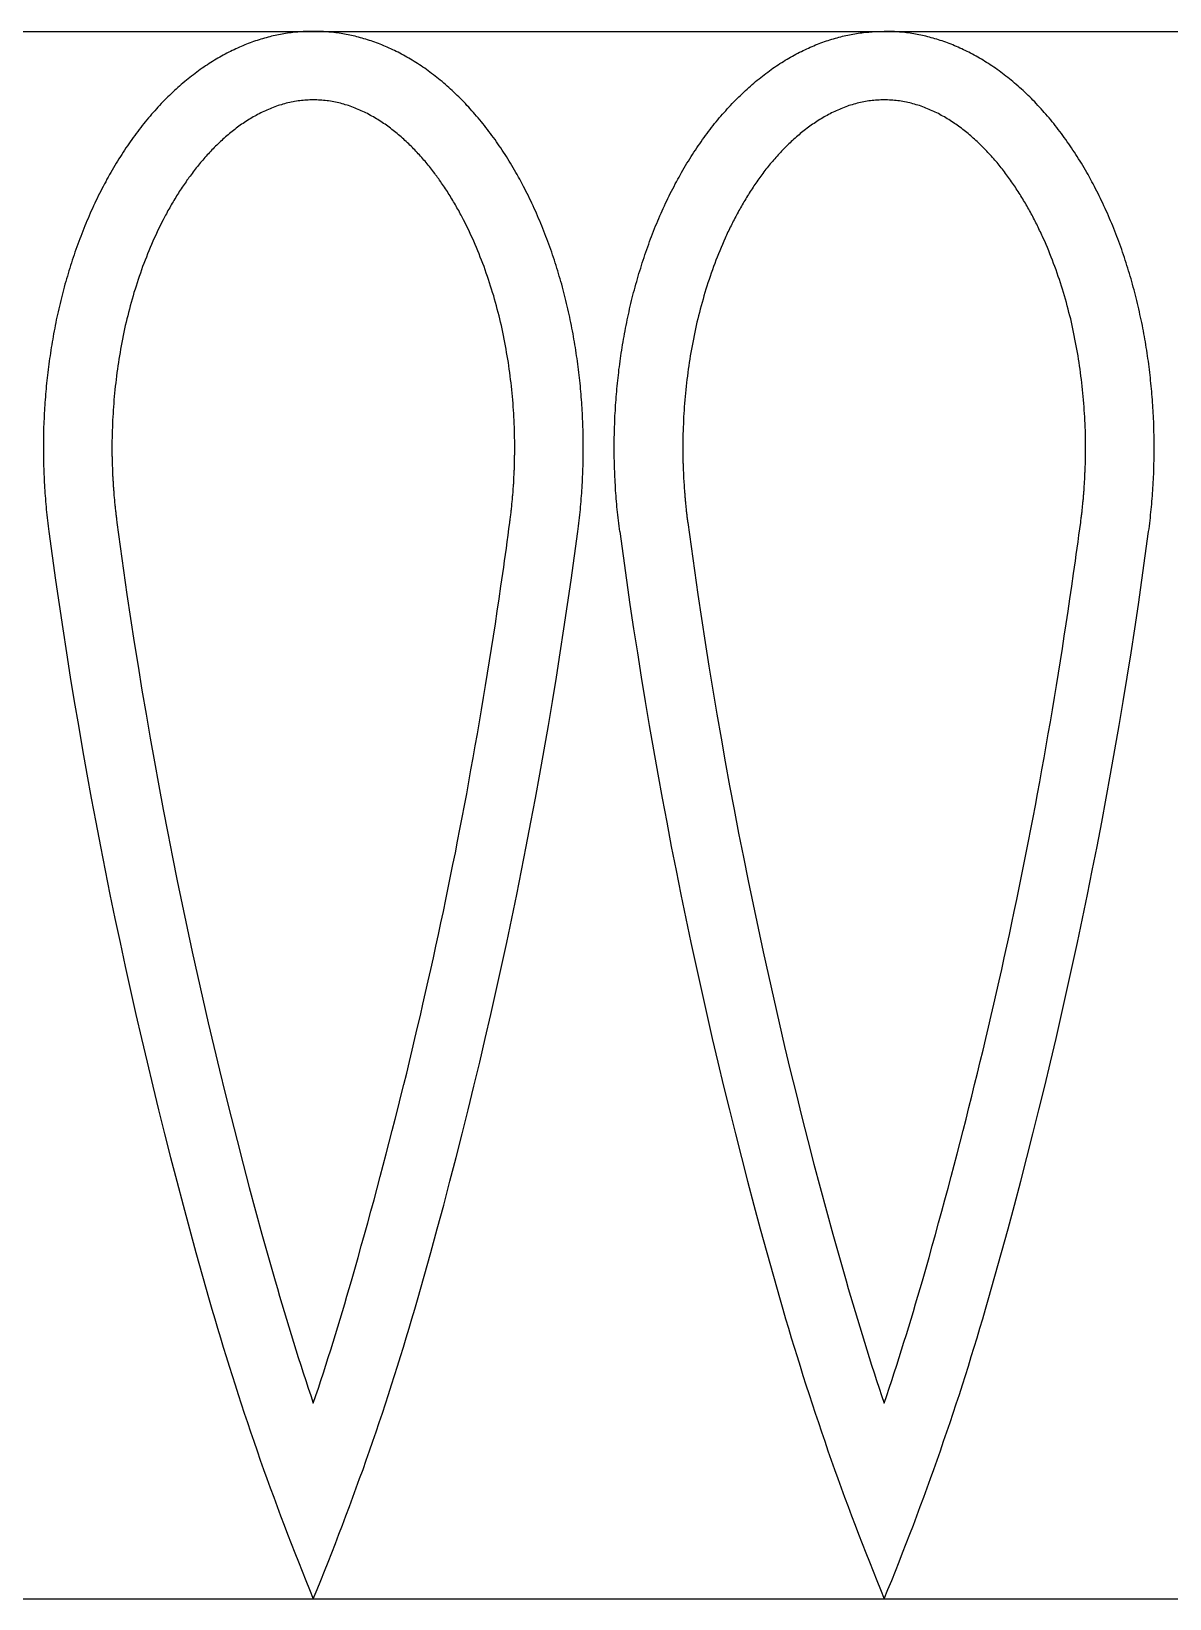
# Model space of a CAD drawing. Extents: x -111 to 2985, y -118 to 122.
# Drawn here: x 54.49 to 63.02, y 17.33 to 29.08 of the extents above; entities that cross this region are included whole.
import ezdxf

# ---------------------------------------------------------------- set-up
doc = ezdxf.new("R2010")
doc.units = 0
doc.layers.add('LAYER_03', color=5, linetype='CONTINUOUS')

msp = doc.modelspace()

# ---------------------------------------------------------------- linework, layer by layer
at = {"layer": 'LAYER_03'}
for points in [[(35.21, 29.081), (86.554, 29.081)], [(58.9, 25.331), (58.897, 25.352), (58.895, 25.372), (58.892, 25.393), (58.89, 25.414), (58.887, 25.434), (58.885, 25.455), (58.883, 25.475), (58.881, 25.496), (58.879, 25.516), (58.877, 25.537), (58.875, 25.557), (58.874, 25.578), (58.872, 25.598), (58.871, 25.618), (58.869, 25.639), (58.868, 25.659), (58.867, 25.679), (58.866, 25.7), (58.865, 25.72), (58.864, 25.74), (58.863, 25.76), (58.862, 25.78), (58.861, 25.8), (58.861, 25.82), (58.86, 25.84), (58.86, 25.86), (58.859, 25.88), (58.859, 25.9), (58.859, 25.919), (58.859, 25.939), (58.859, 25.959), (58.859, 25.978), (58.859, 25.998), (58.859, 26.018), (58.859, 26.038), (58.86, 26.057), (58.86, 26.077), (58.861, 26.097), (58.861, 26.117), (58.862, 26.137), (58.863, 26.157), (58.864, 26.177), (58.864, 26.198), (58.865, 26.218), (58.867, 26.238), (58.868, 26.258), (58.869, 26.278), (58.871, 26.299), (58.872, 26.319), (58.874, 26.34), (58.875, 26.36), (58.877, 26.38), (58.879, 26.401), (58.881, 26.421), (58.883, 26.442), (58.885, 26.462), (58.887, 26.483), (58.89, 26.504), (58.892, 26.524), (58.894, 26.545), (58.897, 26.565), (58.9, 26.586), (58.903, 26.607), (58.905, 26.627), (58.908, 26.648), (58.911, 26.669), (58.915, 26.69), (58.918, 26.71), (58.921, 26.731), (58.925, 26.752), (58.928, 26.772), (58.932, 26.793), (58.936, 26.814), (58.94, 26.835), (58.944, 26.855), (58.948, 26.876), (58.952, 26.897), (58.956, 26.917), (58.961, 26.938), (58.965, 26.959), (58.97, 26.979), (58.974, 27), (58.979, 27.021), (58.984, 27.041), (58.989, 27.062), (58.994, 27.082), (58.999, 27.103), (59.004, 27.123), (59.01, 27.144), (59.015, 27.164), (59.021, 27.185), (59.027, 27.205), (59.032, 27.225), (59.038, 27.246), (59.044, 27.266), (59.05, 27.286), (59.057, 27.306), (59.063, 27.326), (59.069, 27.346), (59.076, 27.366), (59.082, 27.386), (59.089, 27.406), (59.096, 27.426), (59.103, 27.446), (59.11, 27.466), (59.117, 27.486), (59.124, 27.505), (59.131, 27.525), (59.139, 27.544), (59.146, 27.564), (59.154, 27.583), (59.161, 27.602), (59.169, 27.622), (59.177, 27.641), (59.185, 27.66), (59.193, 27.679), (59.201, 27.698), (59.21, 27.717), (59.218, 27.736), (59.226, 27.754), (59.235, 27.773), (59.244, 27.792), (59.252, 27.81), (59.261, 27.828), (59.27, 27.847), (59.279, 27.865), (59.288, 27.883), (59.298, 27.901), (59.307, 27.919), (59.316, 27.937), (59.326, 27.954), (59.335, 27.972), (59.345, 27.989), (59.355, 28.007), (59.364, 28.024), (59.374, 28.041), (59.384, 28.058), (59.394, 28.075), (59.404, 28.092), (59.415, 28.109), (59.425, 28.125), (59.435, 28.142), (59.446, 28.158), (59.456, 28.175), (59.467, 28.191), (59.478, 28.207), (59.488, 28.223), (59.499, 28.238), (59.51, 28.254), (59.521, 28.27), (59.532, 28.285), (59.543, 28.3), (59.554, 28.315), (59.566, 28.33), (59.577, 28.345), (59.588, 28.36), (59.6, 28.375), (59.611, 28.389), (59.623, 28.403), (59.635, 28.418), (59.646, 28.432), (59.658, 28.446), (59.67, 28.459), (59.682, 28.473), (59.694, 28.486), (59.706, 28.5), (59.718, 28.513), (59.73, 28.526), (59.742, 28.539), (59.755, 28.552), (59.767, 28.564), (59.779, 28.577), (59.792, 28.589), (59.804, 28.601), (59.817, 28.613), (59.829, 28.625), (59.842, 28.637), (59.854, 28.648), (59.867, 28.66), (59.88, 28.671), (59.892, 28.682), (59.905, 28.693), (59.918, 28.704), (59.931, 28.715), (59.944, 28.725), (59.957, 28.736), (59.97, 28.746), (59.983, 28.756), (59.996, 28.766), (60.009, 28.775), (60.022, 28.785), (60.035, 28.794), (60.048, 28.804), (60.061, 28.813), (60.074, 28.822), (60.087, 28.83), (60.101, 28.839), (60.114, 28.847), (60.127, 28.856), (60.14, 28.864), (60.154, 28.872), (60.167, 28.88), (60.18, 28.887), (60.194, 28.895), (60.207, 28.902), (60.22, 28.91), (60.234, 28.917), (60.247, 28.924), (60.261, 28.93), (60.274, 28.937), (60.287, 28.943), (60.301, 28.95), (60.314, 28.956), (60.328, 28.962), (60.341, 28.968), (60.355, 28.973), (60.368, 28.979), (60.381, 28.984), (60.395, 28.989), (60.408, 28.994), (60.422, 28.999), (60.435, 29.004), (60.449, 29.009), (60.462, 29.013), (60.475, 29.017), (60.489, 29.022), (60.502, 29.026), (60.516, 29.03), (60.529, 29.033), (60.542, 29.037), (60.556, 29.04), (60.569, 29.044), (60.582, 29.047), (60.595, 29.05), (60.609, 29.053), (60.622, 29.055), (60.635, 29.058), (60.648, 29.06), (60.662, 29.063), (60.675, 29.065), (60.688, 29.067), (60.701, 29.069), (60.714, 29.07), (60.727, 29.072), (60.74, 29.074), (60.753, 29.075), (60.766, 29.076), (60.779, 29.077), (60.792, 29.078), (60.805, 29.079), (60.818, 29.08), (60.831, 29.08), (60.844, 29.081), (60.857, 29.081), (60.869, 29.081), (60.882, 29.081)], [(60.882, 28.567), (60.869, 28.567), (60.857, 28.567), (60.844, 28.566), (60.831, 28.565), (60.818, 28.565), (60.805, 28.563), (60.793, 28.562), (60.78, 28.561), (60.767, 28.559), (60.755, 28.557), (60.742, 28.555), (60.729, 28.553), (60.717, 28.55), (60.704, 28.548), (60.692, 28.545), (60.679, 28.542), (60.667, 28.538), (60.655, 28.535), (60.642, 28.531), (60.63, 28.527), (60.618, 28.524), (60.606, 28.519), (60.594, 28.515), (60.582, 28.511), (60.57, 28.506), (60.558, 28.501), (60.546, 28.496), (60.534, 28.491), (60.523, 28.486), (60.511, 28.481), (60.499, 28.475), (60.488, 28.469), (60.477, 28.463), (60.465, 28.458), (60.454, 28.451), (60.443, 28.445), (60.432, 28.439), (60.421, 28.432), (60.41, 28.426), (60.399, 28.419), (60.388, 28.412), (60.377, 28.405), (60.366, 28.398), (60.356, 28.391), (60.345, 28.384), (60.335, 28.377), (60.324, 28.369), (60.314, 28.362), (60.304, 28.354), (60.293, 28.346), (60.283, 28.338), (60.273, 28.33), (60.263, 28.322), (60.253, 28.314), (60.244, 28.306), (60.234, 28.298), (60.224, 28.289), (60.214, 28.281), (60.205, 28.272), (60.195, 28.264), (60.186, 28.255), (60.177, 28.246), (60.167, 28.238), (60.158, 28.229), (60.149, 28.22), (60.14, 28.211), (60.131, 28.201), (60.122, 28.192), (60.113, 28.183), (60.105, 28.174), (60.096, 28.164), (60.087, 28.155), (60.079, 28.145), (60.07, 28.136), (60.062, 28.126), (60.053, 28.116), (60.045, 28.106), (60.037, 28.097), (60.028, 28.087), (60.02, 28.077), (60.012, 28.067), (60.004, 28.057), (59.996, 28.047), (59.988, 28.037), (59.981, 28.027), (59.973, 28.016), (59.965, 28.006), (59.958, 27.996), (59.95, 27.985), (59.943, 27.975), (59.935, 27.965), (59.928, 27.954), (59.92, 27.944), (59.913, 27.933), (59.906, 27.923), (59.899, 27.912), (59.892, 27.901), (59.885, 27.891), (59.878, 27.88), (59.871, 27.869), (59.864, 27.858), (59.857, 27.847), (59.851, 27.836), (59.844, 27.825), (59.837, 27.814), (59.831, 27.803), (59.824, 27.792), (59.818, 27.781), (59.812, 27.77), (59.805, 27.759), (59.799, 27.748), (59.793, 27.737), (59.787, 27.725), (59.781, 27.714), (59.775, 27.703), (59.769, 27.692), (59.763, 27.68), (59.757, 27.669), (59.751, 27.657), (59.745, 27.646), (59.739, 27.635), (59.734, 27.623), (59.728, 27.612), (59.722, 27.6), (59.717, 27.588), (59.711, 27.577), (59.706, 27.565), (59.701, 27.554), (59.695, 27.542), (59.69, 27.53), (59.68, 27.507), (59.669, 27.483), (59.659, 27.46), (59.649, 27.436), (59.64, 27.412), (59.63, 27.389), (59.621, 27.365), (59.612, 27.341), (59.603, 27.317), (59.594, 27.293), (59.586, 27.269), (59.577, 27.244), (59.569, 27.22), (59.561, 27.196), (59.553, 27.171), (59.546, 27.147), (59.538, 27.122), (59.531, 27.098), (59.524, 27.073), (59.517, 27.049), (59.51, 27.024), (59.503, 26.999), (59.497, 26.974), (59.491, 26.949), (59.485, 26.925), (59.479, 26.9), (59.473, 26.875), (59.467, 26.85), (59.462, 26.825), (59.457, 26.8), (59.452, 26.774), (59.447, 26.749), (59.442, 26.724), (59.438, 26.699), (59.433, 26.674), (59.429, 26.648), (59.425, 26.623), (59.421, 26.598), (59.417, 26.572), (59.414, 26.547), (59.41, 26.522), (59.407, 26.496), (59.404, 26.471), (59.401, 26.445), (59.398, 26.42), (59.395, 26.394), (59.393, 26.369), (59.39, 26.343), (59.388, 26.318), (59.386, 26.292), (59.384, 26.267), (59.382, 26.241), (59.38, 26.216), (59.379, 26.19), (59.378, 26.165), (59.377, 26.139), (59.376, 26.113), (59.375, 26.088), (59.374, 26.062), (59.373, 26.037), (59.373, 26.011), (59.373, 25.985), (59.373, 25.96)], [(52.325, 17.329), (60.882, 17.329), (84.732, 17.329)], [(60.882, 17.329), (69.44, 17.329)]]:
    msp.add_lwpolyline(points, dxfattribs=at)
for points in [[(56.603, 17.329, 0.028059), (57.384, 19.571, 0.036624), (58.586, 25.331), (58.588, 25.352), (58.591, 25.372), (58.593, 25.393), (58.596, 25.414), (58.598, 25.434), (58.6, 25.455), (58.603, 25.475), (58.605, 25.496), (58.607, 25.516), (58.608, 25.537), (58.61, 25.557), (58.612, 25.578), (58.613, 25.598), (58.615, 25.618), (58.616, 25.639), (58.618, 25.659), (58.619, 25.679), (58.62, 25.7), (58.621, 25.72), (58.622, 25.74), (58.623, 25.76), (58.624, 25.78), (58.624, 25.8), (58.625, 25.82), (58.626, 25.84), (58.626, 25.86), (58.626, 25.88), (58.627, 25.9), (58.627, 25.919), (58.627, 25.939), (58.627, 25.959), (58.627, 25.978), (58.627, 25.998), (58.627, 26.018), (58.626, 26.038), (58.626, 26.057), (58.626, 26.077), (58.625, 26.097), (58.624, 26.117), (58.624, 26.137), (58.623, 26.157), (58.622, 26.177), (58.621, 26.198), (58.62, 26.218), (58.619, 26.238), (58.618, 26.258), (58.616, 26.278), (58.615, 26.299), (58.614, 26.319), (58.612, 26.34), (58.61, 26.36), (58.609, 26.38), (58.607, 26.401), (58.605, 26.421), (58.603, 26.442), (58.601, 26.462), (58.598, 26.483), (58.596, 26.504), (58.594, 26.524), (58.591, 26.545), (58.589, 26.565), (58.586, 26.586), (58.583, 26.607), (58.58, 26.627), (58.577, 26.648), (58.574, 26.669), (58.571, 26.69), (58.568, 26.71), (58.564, 26.731), (58.561, 26.752), (58.557, 26.772), (58.554, 26.793), (58.55, 26.814), (58.546, 26.835), (58.542, 26.855), (58.538, 26.876), (58.534, 26.897), (58.529, 26.917), (58.525, 26.938), (58.521, 26.959), (58.516, 26.979), (58.511, 27), (58.507, 27.021), (58.502, 27.041), (58.497, 27.062), (58.492, 27.082), (58.486, 27.103), (58.481, 27.123), (58.476, 27.144), (58.47, 27.164), (58.465, 27.185), (58.459, 27.205), (58.453, 27.225), (58.447, 27.246), (58.441, 27.266), (58.435, 27.286), (58.429, 27.306), (58.423, 27.326), (58.416, 27.346), (58.41, 27.366), (58.403, 27.386), (58.397, 27.406), (58.39, 27.426), (58.383, 27.446), (58.376, 27.466), (58.369, 27.486), (58.362, 27.505), (58.354, 27.525), (58.347, 27.544), (58.339, 27.564), (58.332, 27.583), (58.324, 27.602), (58.316, 27.622), (58.308, 27.641), (58.3, 27.66), (58.292, 27.679), (58.284, 27.698), (58.276, 27.717), (58.268, 27.736), (58.259, 27.754), (58.251, 27.773), (58.242, 27.792), (58.233, 27.81), (58.224, 27.828), (58.215, 27.847), (58.206, 27.865), (58.197, 27.883), (58.188, 27.901), (58.179, 27.919), (58.169, 27.937), (58.16, 27.954), (58.15, 27.972), (58.141, 27.989), (58.131, 28.007), (58.121, 28.024), (58.111, 28.041), (58.101, 28.058), (58.091, 28.075), (58.081, 28.092), (58.071, 28.109), (58.061, 28.125), (58.05, 28.142), (58.04, 28.158), (58.029, 28.175), (58.019, 28.191), (58.008, 28.207), (57.997, 28.223), (57.986, 28.238), (57.976, 28.254), (57.965, 28.27), (57.953, 28.285), (57.942, 28.3), (57.931, 28.315), (57.92, 28.33), (57.909, 28.345), (57.897, 28.36), (57.886, 28.375), (57.874, 28.389), (57.863, 28.403), (57.851, 28.418), (57.839, 28.432), (57.827, 28.446), (57.815, 28.459), (57.804, 28.473), (57.792, 28.486), (57.78, 28.5), (57.768, 28.513), (57.755, 28.526), (57.743, 28.539), (57.731, 28.552), (57.719, 28.564), (57.706, 28.577), (57.694, 28.589), (57.682, 28.601), (57.669, 28.613), (57.657, 28.625), (57.644, 28.637), (57.631, 28.648), (57.619, 28.66), (57.606, 28.671), (57.593, 28.682), (57.581, 28.693), (57.568, 28.704), (57.555, 28.715), (57.542, 28.725), (57.529, 28.736), (57.516, 28.746), (57.503, 28.756), (57.49, 28.766), (57.477, 28.775), (57.464, 28.785), (57.451, 28.794), (57.438, 28.804), (57.425, 28.813), (57.411, 28.822), (57.398, 28.83), (57.385, 28.839), (57.372, 28.847), (57.358, 28.856), (57.345, 28.864), (57.332, 28.872), (57.319, 28.88), (57.305, 28.887), (57.292, 28.895), (57.279, 28.902), (57.265, 28.91), (57.252, 28.917), (57.238, 28.924), (57.225, 28.93), (57.212, 28.937), (57.198, 28.943), (57.185, 28.95), (57.171, 28.956), (57.158, 28.962), (57.144, 28.968), (57.131, 28.973), (57.118, 28.979), (57.104, 28.984), (57.091, 28.989), (57.077, 28.994), (57.064, 28.999), (57.05, 29.004), (57.037, 29.009), (57.024, 29.013), (57.01, 29.017), (56.997, 29.022), (56.983, 29.026), (56.97, 29.03), (56.957, 29.033), (56.943, 29.037), (56.93, 29.04), (56.917, 29.044), (56.903, 29.047), (56.89, 29.05), (56.877, 29.053), (56.864, 29.055), (56.85, 29.058), (56.837, 29.06), (56.824, 29.063), (56.811, 29.065), (56.798, 29.067), (56.784, 29.069), (56.771, 29.07), (56.758, 29.072), (56.745, 29.074), (56.732, 29.075), (56.719, 29.076), (56.706, 29.077), (56.693, 29.078), (56.68, 29.079), (56.667, 29.08), (56.655, 29.08), (56.642, 29.081), (56.629, 29.081), (56.616, 29.081), (56.603, 29.081), (56.591, 29.081), (56.578, 29.081), (56.565, 29.081), (56.552, 29.08), (56.539, 29.08), (56.527, 29.079), (56.514, 29.078), (56.501, 29.077), (56.488, 29.076), (56.475, 29.075), (56.462, 29.074), (56.449, 29.072), (56.436, 29.07), (56.422, 29.069), (56.409, 29.067), (56.396, 29.065), (56.383, 29.063), (56.37, 29.06), (56.357, 29.058), (56.343, 29.055), (56.33, 29.053), (56.317, 29.05), (56.303, 29.047), (56.29, 29.044), (56.277, 29.04), (56.264, 29.037), (56.25, 29.033), (56.237, 29.03), (56.223, 29.026), (56.21, 29.022), (56.197, 29.017), (56.183, 29.013), (56.17, 29.009), (56.156, 29.004), (56.143, 28.999), (56.13, 28.994), (56.116, 28.989), (56.103, 28.984), (56.089, 28.979), (56.076, 28.973), (56.062, 28.968), (56.049, 28.962), (56.036, 28.956), (56.022, 28.95), (56.009, 28.943), (55.995, 28.937), (55.982, 28.93), (55.969, 28.924), (55.955, 28.917), (55.942, 28.91), (55.928, 28.902), (55.915, 28.895), (55.902, 28.887), (55.888, 28.88), (55.875, 28.872), (55.862, 28.864), (55.848, 28.856), (55.835, 28.847), (55.822, 28.839), (55.809, 28.83), (55.796, 28.822), (55.782, 28.813), (55.769, 28.804), (55.756, 28.794), (55.743, 28.785), (55.73, 28.775), (55.717, 28.766), (55.704, 28.756), (55.691, 28.746), (55.678, 28.736), (55.665, 28.725), (55.652, 28.715), (55.639, 28.704), (55.626, 28.693), (55.614, 28.682), (55.601, 28.671), (55.588, 28.66), (55.576, 28.648), (55.563, 28.637), (55.55, 28.625), (55.538, 28.613), (55.525, 28.601), (55.513, 28.589), (55.501, 28.577), (55.488, 28.564), (55.476, 28.552), (55.464, 28.539), (55.451, 28.526), (55.439, 28.513), (55.427, 28.5), (55.415, 28.486), (55.403, 28.473), (55.391, 28.459), (55.38, 28.446), (55.368, 28.432), (55.356, 28.418), (55.344, 28.403), (55.333, 28.389), (55.321, 28.375), (55.31, 28.36), (55.298, 28.345), (55.287, 28.33), (55.276, 28.315), (55.265, 28.3), (55.253, 28.285), (55.242, 28.27), (55.231, 28.254), (55.22, 28.238), (55.21, 28.223), (55.199, 28.207), (55.188, 28.191), (55.178, 28.175), (55.167, 28.158), (55.157, 28.142), (55.146, 28.125), (55.136, 28.109), (55.126, 28.092), (55.116, 28.075), (55.105, 28.058), (55.095, 28.041), (55.086, 28.024), (55.076, 28.007), (55.066, 27.989), (55.056, 27.972), (55.047, 27.954), (55.037, 27.937), (55.028, 27.919), (55.019, 27.901), (55.01, 27.883), (55, 27.865), (54.991, 27.847), (54.983, 27.828), (54.974, 27.81), (54.965, 27.792), (54.956, 27.773), (54.948, 27.754), (54.939, 27.736), (54.931, 27.717), (54.923, 27.698), (54.915, 27.679), (54.906, 27.66), (54.898, 27.641), (54.891, 27.622), (54.883, 27.602), (54.875, 27.583), (54.867, 27.564), (54.86, 27.544), (54.853, 27.525), (54.845, 27.505), (54.838, 27.486), (54.831, 27.466), (54.824, 27.446), (54.817, 27.426), (54.81, 27.406), (54.804, 27.386), (54.797, 27.366), (54.791, 27.346), (54.784, 27.326), (54.778, 27.306), (54.772, 27.286), (54.766, 27.266), (54.76, 27.246), (54.754, 27.225), (54.748, 27.205), (54.742, 27.185), (54.737, 27.164), (54.731, 27.144), (54.726, 27.123), (54.72, 27.103), (54.715, 27.082), (54.71, 27.062), (54.705, 27.041), (54.7, 27.021), (54.696, 27), (54.691, 26.979), (54.686, 26.959), (54.682, 26.938), (54.677, 26.917), (54.673, 26.897), (54.669, 26.876), (54.665, 26.855), (54.661, 26.835), (54.657, 26.814), (54.653, 26.793), (54.65, 26.772), (54.646, 26.752), (54.643, 26.731), (54.639, 26.71), (54.636, 26.69), (54.633, 26.669), (54.63, 26.648), (54.627, 26.627), (54.624, 26.607), (54.621, 26.586), (54.618, 26.565), (54.616, 26.545), (54.613, 26.524), (54.611, 26.504), (54.608, 26.483), (54.606, 26.462), (54.604, 26.442), (54.602, 26.421), (54.6, 26.401), (54.598, 26.38), (54.597, 26.36), (54.595, 26.34), (54.593, 26.319), (54.592, 26.299), (54.59, 26.278), (54.589, 26.258), (54.588, 26.238), (54.587, 26.218), (54.586, 26.198), (54.585, 26.177), (54.584, 26.157), (54.583, 26.137), (54.582, 26.117), (54.582, 26.097), (54.581, 26.077), (54.581, 26.057), (54.58, 26.038), (54.58, 26.018), (54.58, 25.998), (54.58, 25.978), (54.58, 25.959), (54.58, 25.939), (54.58, 25.919), (54.58, 25.9), (54.581, 25.88), (54.581, 25.86), (54.581, 25.84), (54.582, 25.82), (54.583, 25.8), (54.583, 25.78), (54.584, 25.76), (54.585, 25.74), (54.586, 25.72), (54.587, 25.7), (54.588, 25.679), (54.589, 25.659), (54.591, 25.639), (54.592, 25.618), (54.593, 25.598), (54.595, 25.578), (54.597, 25.557), (54.599, 25.537), (54.6, 25.516), (54.602, 25.496), (54.604, 25.475), (54.606, 25.455), (54.609, 25.434), (54.611, 25.414), (54.613, 25.393), (54.616, 25.372), (54.619, 25.352), (54.621, 25.331, 0.036624), (55.823, 19.571, 0.028059)], [(56.603, 18.795, 0.011639), (56.889, 19.712), (56.914, 19.8), (56.939, 19.887), (56.963, 19.974), (56.988, 20.061), (57.012, 20.147), (57.035, 20.234), (57.059, 20.321), (57.082, 20.407), (57.105, 20.494), (57.128, 20.58), (57.15, 20.666), (57.173, 20.753), (57.195, 20.839), (57.217, 20.925), (57.239, 21.011), (57.26, 21.098), (57.282, 21.184), (57.303, 21.27), (57.324, 21.356), (57.344, 21.443), (57.365, 21.529), (57.385, 21.615), (57.406, 21.702), (57.425, 21.788), (57.445, 21.875), (57.465, 21.961), (57.484, 22.048), (57.503, 22.135), (57.522, 22.222), (57.541, 22.309), (57.56, 22.396), (57.578, 22.483), (57.596, 22.571), (57.614, 22.658), (57.632, 22.746), (57.65, 22.834), (57.668, 22.922), (57.685, 23.01), (57.702, 23.098), (57.719, 23.187), (57.736, 23.276), (57.753, 23.365), (57.769, 23.454), (57.785, 23.543), (57.801, 23.633), (57.817, 23.723), (57.833, 23.813), (57.849, 23.904), (57.864, 23.995), (57.88, 24.086), (57.895, 24.177), (57.91, 24.269), (57.924, 24.361), (57.939, 24.453), (57.953, 24.546), (57.968, 24.639), (57.982, 24.733), (57.996, 24.827), (58.009, 24.921), (58.023, 25.016), (58.03, 25.063), (58.037, 25.111), (58.043, 25.159), (58.05, 25.207), (58.056, 25.254), (58.063, 25.303), (58.069, 25.351), (58.076, 25.399), (58.077, 25.408), (58.078, 25.417), (58.079, 25.426), (58.081, 25.435), (58.082, 25.444), (58.083, 25.453), (58.084, 25.462), (58.085, 25.47), (58.086, 25.479), (58.087, 25.488), (58.088, 25.497), (58.089, 25.506), (58.09, 25.515), (58.091, 25.524), (58.092, 25.533), (58.092, 25.542), (58.093, 25.55), (58.094, 25.559), (58.095, 25.568), (58.096, 25.577), (58.097, 25.586), (58.097, 25.595), (58.098, 25.604), (58.099, 25.612), (58.1, 25.621), (58.1, 25.63), (58.101, 25.639), (58.102, 25.648), (58.102, 25.656), (58.103, 25.665), (58.103, 25.674), (58.104, 25.683), (58.105, 25.692), (58.105, 25.7), (58.106, 25.709), (58.106, 25.718), (58.107, 25.727), (58.107, 25.735), (58.107, 25.744), (58.108, 25.753), (58.108, 25.762), (58.109, 25.77), (58.109, 25.779), (58.109, 25.788), (58.11, 25.796), (58.11, 25.805), (58.11, 25.814), (58.111, 25.822), (58.111, 25.831), (58.111, 25.84), (58.111, 25.848), (58.112, 25.857), (58.112, 25.866), (58.112, 25.874), (58.112, 25.883), (58.112, 25.891), (58.112, 25.9), (58.113, 25.908), (58.113, 25.917), (58.113, 25.926), (58.113, 25.934), (58.113, 25.943), (58.113, 25.951), (58.113, 25.96), (58.113, 25.985), (58.113, 26.011), (58.112, 26.037), (58.112, 26.062), (58.111, 26.088), (58.11, 26.113), (58.109, 26.139), (58.108, 26.165), (58.107, 26.19), (58.105, 26.216), (58.104, 26.241), (58.102, 26.267), (58.1, 26.292), (58.098, 26.318), (58.095, 26.343), (58.093, 26.369), (58.091, 26.394), (58.088, 26.42), (58.085, 26.445), (58.082, 26.471), (58.079, 26.496), (58.075, 26.522), (58.072, 26.547), (58.068, 26.572), (58.065, 26.598), (58.061, 26.623), (58.057, 26.648), (58.052, 26.674), (58.048, 26.699), (58.043, 26.724), (58.039, 26.749), (58.034, 26.774), (58.029, 26.8), (58.024, 26.825), (58.018, 26.85), (58.013, 26.875), (58.007, 26.9), (58.001, 26.925), (57.995, 26.949), (57.989, 26.974), (57.982, 26.999), (57.976, 27.024), (57.969, 27.049), (57.962, 27.073), (57.955, 27.098), (57.947, 27.122), (57.94, 27.147), (57.932, 27.171), (57.924, 27.196), (57.916, 27.22), (57.908, 27.244), (57.9, 27.269), (57.891, 27.293), (57.883, 27.317), (57.874, 27.341), (57.865, 27.365), (57.855, 27.389), (57.846, 27.412), (57.836, 27.436), (57.826, 27.46), (57.816, 27.483), (57.806, 27.507), (57.796, 27.53), (57.785, 27.554), (57.774, 27.577), (57.763, 27.6), (57.752, 27.623), (57.741, 27.646), (57.729, 27.669), (57.717, 27.692), (57.711, 27.703), (57.705, 27.714), (57.699, 27.725), (57.693, 27.737), (57.687, 27.748), (57.68, 27.759), (57.674, 27.77), (57.668, 27.781), (57.661, 27.792), (57.655, 27.803), (57.648, 27.814), (57.642, 27.825), (57.635, 27.836), (57.628, 27.847), (57.621, 27.858), (57.615, 27.869), (57.608, 27.88), (57.601, 27.891), (57.594, 27.901), (57.587, 27.912), (57.58, 27.923), (57.572, 27.933), (57.565, 27.944), (57.558, 27.954), (57.55, 27.965), (57.543, 27.975), (57.535, 27.986), (57.528, 27.996), (57.52, 28.006), (57.513, 28.016), (57.505, 28.027), (57.497, 28.037), (57.489, 28.047), (57.481, 28.057), (57.473, 28.067), (57.465, 28.077), (57.457, 28.087), (57.449, 28.097), (57.441, 28.107), (57.432, 28.116), (57.424, 28.126), (57.416, 28.136), (57.407, 28.145), (57.398, 28.155), (57.39, 28.164), (57.381, 28.174), (57.372, 28.183), (57.363, 28.192), (57.355, 28.201), (57.346, 28.21), (57.337, 28.22), (57.327, 28.228), (57.318, 28.237), (57.309, 28.246), (57.3, 28.255), (57.29, 28.264), (57.281, 28.272), (57.271, 28.281), (57.262, 28.289), (57.252, 28.298), (57.242, 28.306), (57.232, 28.314), (57.222, 28.322), (57.212, 28.33), (57.202, 28.338), (57.192, 28.346), (57.182, 28.354), (57.172, 28.362), (57.161, 28.369), (57.151, 28.377), (57.141, 28.384), (57.13, 28.391), (57.119, 28.398), (57.109, 28.405), (57.098, 28.412), (57.087, 28.419), (57.076, 28.426), (57.065, 28.432), (57.054, 28.439), (57.043, 28.445), (57.032, 28.451), (57.02, 28.458), (57.009, 28.464), (56.998, 28.469), (56.986, 28.475), (56.975, 28.481), (56.963, 28.486), (56.951, 28.491), (56.94, 28.496), (56.928, 28.501), (56.916, 28.506), (56.904, 28.511), (56.892, 28.515), (56.88, 28.519), (56.868, 28.524), (56.856, 28.527), (56.843, 28.531), (56.831, 28.535), (56.819, 28.538), (56.806, 28.542), (56.794, 28.545), (56.781, 28.548), (56.769, 28.55), (56.756, 28.553), (56.744, 28.555), (56.731, 28.557), (56.718, 28.559), (56.706, 28.561), (56.693, 28.562), (56.68, 28.563), (56.667, 28.565), (56.655, 28.565), (56.642, 28.566), (56.629, 28.567), (56.616, 28.567), (56.603, 28.567), (56.591, 28.567), (56.578, 28.567), (56.565, 28.566), (56.552, 28.565), (56.539, 28.565), (56.527, 28.563), (56.514, 28.562), (56.501, 28.561), (56.489, 28.559), (56.476, 28.557), (56.463, 28.555), (56.451, 28.553), (56.438, 28.55), (56.426, 28.548), (56.413, 28.545), (56.401, 28.542), (56.388, 28.538), (56.376, 28.535), (56.364, 28.531), (56.351, 28.527), (56.339, 28.524), (56.327, 28.519), (56.315, 28.515), (56.303, 28.511), (56.291, 28.506), (56.279, 28.501), (56.267, 28.496), (56.256, 28.491), (56.244, 28.486), (56.232, 28.481), (56.221, 28.475), (56.209, 28.469), (56.198, 28.463), (56.186, 28.458), (56.175, 28.451), (56.164, 28.445), (56.153, 28.439), (56.142, 28.432), (56.131, 28.426), (56.12, 28.419), (56.109, 28.412), (56.098, 28.405), (56.088, 28.398), (56.077, 28.391), (56.066, 28.384), (56.056, 28.377), (56.045, 28.369), (56.035, 28.362), (56.025, 28.354), (56.015, 28.346), (56.005, 28.338), (55.994, 28.33), (55.985, 28.322), (55.975, 28.314), (55.965, 28.306), (55.955, 28.298), (55.945, 28.289), (55.936, 28.281), (55.926, 28.272), (55.917, 28.264), (55.907, 28.255), (55.898, 28.246), (55.889, 28.238), (55.88, 28.229), (55.87, 28.22), (55.861, 28.211), (55.852, 28.201), (55.843, 28.192), (55.835, 28.183), (55.826, 28.174), (55.817, 28.164), (55.808, 28.155), (55.8, 28.145), (55.791, 28.136), (55.783, 28.126), (55.775, 28.116), (55.766, 28.106), (55.758, 28.097), (55.75, 28.087), (55.742, 28.077), (55.734, 28.067), (55.726, 28.057), (55.718, 28.047), (55.71, 28.037), (55.702, 28.027), (55.694, 28.016), (55.687, 28.006), (55.679, 27.996), (55.671, 27.985), (55.664, 27.975), (55.656, 27.965), (55.649, 27.954), (55.642, 27.944), (55.635, 27.933), (55.627, 27.923), (55.62, 27.912), (55.613, 27.901), (55.606, 27.891), (55.599, 27.88), (55.592, 27.869), (55.585, 27.858), (55.579, 27.847), (55.572, 27.836), (55.565, 27.825), (55.559, 27.814), (55.552, 27.803), (55.546, 27.792), (55.539, 27.781), (55.533, 27.77), (55.527, 27.759), (55.52, 27.748), (55.514, 27.737), (55.508, 27.725), (55.502, 27.714), (55.496, 27.703), (55.49, 27.692), (55.478, 27.669), (55.466, 27.646), (55.455, 27.623), (55.444, 27.6), (55.433, 27.577), (55.422, 27.554), (55.411, 27.53), (55.401, 27.507), (55.391, 27.483), (55.381, 27.46), (55.371, 27.436), (55.361, 27.412), (55.352, 27.389), (55.342, 27.365), (55.333, 27.341), (55.324, 27.317), (55.316, 27.293), (55.307, 27.269), (55.299, 27.244), (55.29, 27.22), (55.282, 27.196), (55.275, 27.171), (55.267, 27.147), (55.259, 27.122), (55.252, 27.098), (55.245, 27.073), (55.238, 27.049), (55.231, 27.024), (55.225, 26.999), (55.218, 26.974), (55.212, 26.949), (55.206, 26.925), (55.2, 26.9), (55.194, 26.875), (55.189, 26.85), (55.183, 26.825), (55.178, 26.8), (55.173, 26.774), (55.168, 26.749), (55.164, 26.724), (55.159, 26.699), (55.155, 26.674), (55.15, 26.648), (55.146, 26.623), (55.142, 26.598), (55.139, 26.572), (55.135, 26.547), (55.131, 26.522), (55.128, 26.496), (55.125, 26.471), (55.122, 26.445), (55.119, 26.42), (55.116, 26.394), (55.114, 26.369), (55.111, 26.343), (55.109, 26.318), (55.107, 26.292), (55.105, 26.267), (55.103, 26.241), (55.102, 26.216), (55.1, 26.19), (55.099, 26.165), (55.098, 26.139), (55.097, 26.113), (55.096, 26.088), (55.095, 26.062), (55.095, 26.037), (55.094, 26.011), (55.094, 25.985), (55.094, 25.96), (55.094, 25.951), (55.094, 25.943), (55.094, 25.934), (55.094, 25.925), (55.094, 25.917), (55.094, 25.908), (55.094, 25.899), (55.095, 25.891), (55.095, 25.882), (55.095, 25.873), (55.095, 25.865), (55.095, 25.856), (55.096, 25.847), (55.096, 25.838), (55.096, 25.829), (55.096, 25.821), (55.097, 25.812), (55.097, 25.803), (55.097, 25.794), (55.098, 25.785), (55.098, 25.776), (55.098, 25.767), (55.099, 25.758), (55.099, 25.749), (55.1, 25.74), (55.1, 25.731), (55.101, 25.723), (55.101, 25.714), (55.102, 25.705), (55.102, 25.696), (55.103, 25.687), (55.103, 25.678), (55.104, 25.669), (55.105, 25.66), (55.105, 25.651), (55.106, 25.642), (55.107, 25.633), (55.107, 25.624), (55.108, 25.615), (55.109, 25.606), (55.109, 25.598), (55.11, 25.589), (55.111, 25.58), (55.112, 25.571), (55.113, 25.562), (55.113, 25.553), (55.114, 25.545), (55.115, 25.536), (55.116, 25.527), (55.117, 25.518), (55.118, 25.51), (55.119, 25.501), (55.12, 25.492), (55.121, 25.484), (55.122, 25.475), (55.123, 25.467), (55.124, 25.458), (55.125, 25.45), (55.126, 25.441), (55.127, 25.433), (55.128, 25.424), (55.129, 25.416), (55.13, 25.407), (55.131, 25.399, 0.036624), (56.317, 19.712, 0.011639)]]:
    msp.add_lwpolyline(points, format="xyb", close=True, dxfattribs=at)
for points in [[(60.882, 17.329, 0.028059), (61.662, 19.571, 0.036624), (62.864, 25.331), (62.867, 25.352), (62.87, 25.372), (62.872, 25.393), (62.875, 25.414), (62.877, 25.434), (62.879, 25.455), (62.881, 25.475), (62.883, 25.496), (62.885, 25.516), (62.887, 25.537), (62.889, 25.557), (62.891, 25.578), (62.892, 25.598), (62.894, 25.618), (62.895, 25.639), (62.896, 25.659), (62.898, 25.679), (62.899, 25.7), (62.9, 25.72), (62.901, 25.74), (62.902, 25.76), (62.902, 25.78), (62.903, 25.8), (62.904, 25.82), (62.904, 25.84), (62.905, 25.86), (62.905, 25.88), (62.905, 25.9), (62.906, 25.919), (62.906, 25.939), (62.906, 25.959), (62.906, 25.978), (62.906, 25.998), (62.905, 26.018), (62.905, 26.038), (62.905, 26.057), (62.904, 26.077), (62.904, 26.097), (62.903, 26.117), (62.902, 26.137), (62.902, 26.157), (62.901, 26.177), (62.9, 26.198), (62.899, 26.218), (62.898, 26.238), (62.896, 26.258), (62.895, 26.278), (62.894, 26.299), (62.892, 26.319), (62.891, 26.34), (62.889, 26.36), (62.887, 26.38), (62.885, 26.401), (62.883, 26.421), (62.881, 26.442), (62.879, 26.462), (62.877, 26.483), (62.875, 26.504), (62.872, 26.524), (62.87, 26.545), (62.867, 26.565), (62.865, 26.586), (62.862, 26.607), (62.859, 26.627), (62.856, 26.648), (62.853, 26.669), (62.85, 26.69), (62.846, 26.71), (62.843, 26.731), (62.84, 26.752), (62.836, 26.772), (62.832, 26.793), (62.829, 26.814), (62.825, 26.835), (62.821, 26.855), (62.817, 26.876), (62.812, 26.897), (62.808, 26.917), (62.804, 26.938), (62.799, 26.959), (62.795, 26.979), (62.79, 27), (62.785, 27.021), (62.78, 27.041), (62.775, 27.062), (62.77, 27.082), (62.765, 27.103), (62.76, 27.123), (62.755, 27.144), (62.749, 27.164), (62.743, 27.185), (62.738, 27.205), (62.732, 27.225), (62.726, 27.246), (62.72, 27.266), (62.714, 27.286), (62.708, 27.306), (62.701, 27.326), (62.695, 27.346), (62.689, 27.366), (62.682, 27.386), (62.675, 27.406), (62.669, 27.426), (62.662, 27.446), (62.655, 27.466), (62.648, 27.486), (62.64, 27.505), (62.633, 27.525), (62.626, 27.544), (62.618, 27.564), (62.611, 27.583), (62.603, 27.602), (62.595, 27.622), (62.587, 27.641), (62.579, 27.66), (62.571, 27.679), (62.563, 27.698), (62.555, 27.717), (62.546, 27.736), (62.538, 27.754), (62.529, 27.773), (62.521, 27.792), (62.512, 27.81), (62.503, 27.828), (62.494, 27.847), (62.485, 27.865), (62.476, 27.883), (62.467, 27.901), (62.458, 27.919), (62.448, 27.937), (62.439, 27.954), (62.429, 27.972), (62.42, 27.989), (62.41, 28.007), (62.4, 28.024), (62.39, 28.041), (62.38, 28.058), (62.37, 28.075), (62.36, 28.092), (62.35, 28.109), (62.339, 28.125), (62.329, 28.142), (62.319, 28.158), (62.308, 28.175), (62.297, 28.191), (62.287, 28.207), (62.276, 28.223), (62.265, 28.238), (62.254, 28.254), (62.243, 28.27), (62.232, 28.285), (62.221, 28.3), (62.21, 28.315), (62.199, 28.33), (62.187, 28.345), (62.176, 28.36), (62.164, 28.375), (62.153, 28.389), (62.141, 28.403), (62.13, 28.418), (62.118, 28.432), (62.106, 28.446), (62.094, 28.459), (62.082, 28.473), (62.07, 28.486), (62.058, 28.5), (62.046, 28.513), (62.034, 28.526), (62.022, 28.539), (62.01, 28.552), (61.997, 28.564), (61.985, 28.577), (61.973, 28.589), (61.96, 28.601), (61.948, 28.613), (61.935, 28.625), (61.923, 28.637), (61.91, 28.648), (61.897, 28.66), (61.885, 28.671), (61.872, 28.682), (61.859, 28.693), (61.846, 28.704), (61.834, 28.715), (61.821, 28.725), (61.808, 28.736), (61.795, 28.746), (61.782, 28.756), (61.769, 28.766), (61.756, 28.775), (61.743, 28.785), (61.73, 28.794), (61.716, 28.804), (61.703, 28.813), (61.69, 28.822), (61.677, 28.83), (61.664, 28.839), (61.65, 28.847), (61.637, 28.856), (61.624, 28.864), (61.611, 28.872), (61.597, 28.88), (61.584, 28.887), (61.571, 28.895), (61.557, 28.902), (61.544, 28.91), (61.53, 28.917), (61.517, 28.924), (61.504, 28.93), (61.49, 28.937), (61.477, 28.943), (61.463, 28.95), (61.45, 28.956), (61.437, 28.962), (61.423, 28.968), (61.41, 28.973), (61.396, 28.979), (61.383, 28.984), (61.369, 28.989), (61.356, 28.994), (61.343, 28.999), (61.329, 29.004), (61.316, 29.009), (61.302, 29.013), (61.289, 29.017), (61.276, 29.022), (61.262, 29.026), (61.249, 29.03), (61.235, 29.033), (61.222, 29.037), (61.209, 29.04), (61.195, 29.044), (61.182, 29.047), (61.169, 29.05), (61.156, 29.053), (61.142, 29.055), (61.129, 29.058), (61.116, 29.06), (61.103, 29.063), (61.089, 29.065), (61.076, 29.067), (61.063, 29.069), (61.05, 29.07), (61.037, 29.072), (61.024, 29.074), (61.011, 29.075), (60.998, 29.076), (60.985, 29.077), (60.972, 29.078), (60.959, 29.079), (60.946, 29.08), (60.933, 29.08), (60.92, 29.081), (60.908, 29.081), (60.895, 29.081), (60.882, 29.081)], [(60.882, 18.795, 0.011639), (61.168, 19.712), (61.193, 19.8), (61.218, 19.887), (61.242, 19.974), (61.266, 20.061), (61.29, 20.147), (61.314, 20.234), (61.337, 20.321), (61.361, 20.407), (61.384, 20.494), (61.407, 20.58), (61.429, 20.666), (61.452, 20.753), (61.474, 20.839), (61.496, 20.925), (61.517, 21.011), (61.539, 21.098), (61.56, 21.184), (61.582, 21.27), (61.602, 21.356), (61.623, 21.443), (61.644, 21.529), (61.664, 21.615), (61.684, 21.702), (61.704, 21.788), (61.724, 21.875), (61.743, 21.961), (61.763, 22.048), (61.782, 22.135), (61.801, 22.222), (61.82, 22.309), (61.838, 22.396), (61.857, 22.483), (61.875, 22.571), (61.893, 22.658), (61.911, 22.746), (61.929, 22.834), (61.946, 22.922), (61.964, 23.01), (61.981, 23.098), (61.998, 23.187), (62.015, 23.276), (62.031, 23.365), (62.048, 23.454), (62.064, 23.543), (62.08, 23.633), (62.096, 23.723), (62.112, 23.813), (62.128, 23.904), (62.143, 23.995), (62.158, 24.086), (62.173, 24.177), (62.188, 24.269), (62.203, 24.361), (62.218, 24.453), (62.232, 24.546), (62.246, 24.639), (62.26, 24.733), (62.274, 24.827), (62.288, 24.921), (62.302, 25.016), (62.309, 25.063), (62.315, 25.111), (62.322, 25.159), (62.329, 25.207), (62.335, 25.254), (62.342, 25.303), (62.348, 25.351), (62.355, 25.399), (62.356, 25.408), (62.357, 25.417), (62.358, 25.426), (62.359, 25.435), (62.36, 25.444), (62.361, 25.453), (62.363, 25.462), (62.364, 25.47), (62.365, 25.479), (62.366, 25.488), (62.367, 25.497), (62.368, 25.506), (62.368, 25.515), (62.369, 25.524), (62.37, 25.533), (62.371, 25.542), (62.372, 25.55), (62.373, 25.559), (62.374, 25.568), (62.375, 25.577), (62.375, 25.586), (62.376, 25.595), (62.377, 25.604), (62.378, 25.612), (62.378, 25.621), (62.379, 25.63), (62.38, 25.639), (62.38, 25.648), (62.381, 25.656), (62.382, 25.665), (62.382, 25.674), (62.383, 25.683), (62.383, 25.692), (62.384, 25.7), (62.384, 25.709), (62.385, 25.718), (62.385, 25.727), (62.386, 25.735), (62.386, 25.744), (62.387, 25.753), (62.387, 25.762), (62.387, 25.77), (62.388, 25.779), (62.388, 25.788), (62.389, 25.796), (62.389, 25.805), (62.389, 25.814), (62.389, 25.822), (62.39, 25.831), (62.39, 25.84), (62.39, 25.848), (62.39, 25.857), (62.391, 25.866), (62.391, 25.874), (62.391, 25.883), (62.391, 25.891), (62.391, 25.9), (62.391, 25.908), (62.391, 25.917), (62.391, 25.926), (62.392, 25.934), (62.392, 25.943), (62.392, 25.951), (62.392, 25.96), (62.392, 25.985), (62.391, 26.011), (62.391, 26.037), (62.39, 26.062), (62.39, 26.088), (62.389, 26.113), (62.388, 26.139), (62.387, 26.165), (62.385, 26.19), (62.384, 26.216), (62.382, 26.241), (62.38, 26.267), (62.379, 26.292), (62.376, 26.318), (62.374, 26.343), (62.372, 26.369), (62.369, 26.394), (62.367, 26.42), (62.364, 26.445), (62.361, 26.471), (62.357, 26.496), (62.354, 26.522), (62.351, 26.547), (62.347, 26.572), (62.343, 26.598), (62.339, 26.623), (62.335, 26.648), (62.331, 26.674), (62.327, 26.699), (62.322, 26.724), (62.317, 26.749), (62.312, 26.774), (62.307, 26.8), (62.302, 26.825), (62.297, 26.85), (62.291, 26.875), (62.286, 26.9), (62.28, 26.925), (62.274, 26.949), (62.267, 26.974), (62.261, 26.999), (62.254, 27.024), (62.248, 27.049), (62.241, 27.073), (62.233, 27.098), (62.226, 27.122), (62.219, 27.147), (62.211, 27.171), (62.203, 27.196), (62.195, 27.22), (62.187, 27.244), (62.179, 27.269), (62.17, 27.293), (62.161, 27.317), (62.152, 27.341), (62.143, 27.365), (62.134, 27.389), (62.124, 27.412), (62.115, 27.436), (62.105, 27.46), (62.095, 27.483), (62.085, 27.507), (62.074, 27.53), (62.069, 27.542), (62.064, 27.554), (62.058, 27.565), (62.053, 27.577), (62.047, 27.588), (62.042, 27.6), (62.036, 27.612), (62.031, 27.623), (62.025, 27.635), (62.019, 27.646), (62.013, 27.657), (62.008, 27.669), (62.002, 27.68), (61.996, 27.692), (61.99, 27.703), (61.984, 27.714), (61.978, 27.725), (61.972, 27.737), (61.965, 27.748), (61.959, 27.759), (61.953, 27.77), (61.946, 27.781), (61.94, 27.792), (61.933, 27.803), (61.927, 27.814), (61.92, 27.825), (61.914, 27.836), (61.907, 27.847), (61.9, 27.858), (61.893, 27.869), (61.886, 27.88), (61.879, 27.891), (61.872, 27.901), (61.865, 27.912), (61.858, 27.923), (61.851, 27.933), (61.844, 27.944), (61.837, 27.954), (61.829, 27.965), (61.822, 27.975), (61.814, 27.986), (61.807, 27.996), (61.799, 28.006), (61.791, 28.016), (61.784, 28.027), (61.776, 28.037), (61.768, 28.047), (61.76, 28.057), (61.752, 28.067), (61.744, 28.077), (61.736, 28.087), (61.728, 28.097), (61.719, 28.107), (61.711, 28.116), (61.703, 28.126), (61.694, 28.136), (61.686, 28.145), (61.677, 28.155), (61.669, 28.164), (61.66, 28.174), (61.651, 28.183), (61.642, 28.192), (61.633, 28.201), (61.624, 28.21), (61.615, 28.22), (61.606, 28.228), (61.597, 28.237), (61.588, 28.246), (61.578, 28.255), (61.569, 28.264), (61.559, 28.272), (61.55, 28.281), (61.54, 28.289), (61.531, 28.298), (61.521, 28.306), (61.511, 28.314), (61.501, 28.322), (61.491, 28.33), (61.481, 28.338), (61.471, 28.346), (61.461, 28.354), (61.45, 28.362), (61.44, 28.369), (61.43, 28.377), (61.419, 28.384), (61.409, 28.391), (61.398, 28.398), (61.387, 28.405), (61.377, 28.412), (61.366, 28.419), (61.355, 28.426), (61.344, 28.432), (61.333, 28.439), (61.322, 28.445), (61.31, 28.451), (61.299, 28.458), (61.288, 28.464), (61.276, 28.469), (61.265, 28.475), (61.253, 28.481), (61.242, 28.486), (61.23, 28.491), (61.218, 28.496), (61.206, 28.501), (61.195, 28.506), (61.183, 28.511), (61.171, 28.515), (61.159, 28.519), (61.146, 28.524), (61.134, 28.527), (61.122, 28.531), (61.11, 28.535), (61.097, 28.538), (61.085, 28.542), (61.073, 28.545), (61.06, 28.548), (61.048, 28.55), (61.035, 28.553), (61.022, 28.555), (61.01, 28.557), (60.997, 28.559), (60.984, 28.561), (60.972, 28.562), (60.959, 28.563), (60.946, 28.565), (60.933, 28.565), (60.921, 28.566), (60.908, 28.567), (60.895, 28.567), (60.882, 28.567)], [(59.373, 25.96), (59.373, 25.951), (59.373, 25.943), (59.373, 25.934), (59.373, 25.925), (59.373, 25.917), (59.373, 25.908), (59.373, 25.899), (59.373, 25.891), (59.373, 25.882), (59.374, 25.873), (59.374, 25.865), (59.374, 25.856), (59.374, 25.847), (59.375, 25.838), (59.375, 25.829), (59.375, 25.821), (59.375, 25.812), (59.376, 25.803), (59.376, 25.794), (59.376, 25.785), (59.377, 25.776), (59.377, 25.767), (59.378, 25.758), (59.378, 25.749), (59.378, 25.74), (59.379, 25.731), (59.379, 25.723), (59.38, 25.714), (59.38, 25.705), (59.381, 25.696), (59.382, 25.687), (59.382, 25.678), (59.383, 25.669), (59.383, 25.66), (59.384, 25.651), (59.385, 25.642), (59.385, 25.633), (59.386, 25.624), (59.387, 25.615), (59.387, 25.606), (59.388, 25.598), (59.389, 25.589), (59.39, 25.58), (59.39, 25.571), (59.391, 25.562), (59.392, 25.553), (59.393, 25.545), (59.394, 25.536), (59.395, 25.527), (59.396, 25.518), (59.396, 25.51), (59.397, 25.501), (59.398, 25.492), (59.399, 25.484), (59.4, 25.475), (59.401, 25.467), (59.402, 25.458), (59.403, 25.45), (59.404, 25.441), (59.405, 25.433), (59.406, 25.424), (59.407, 25.416), (59.409, 25.407), (59.41, 25.399, 0.036624), (60.596, 19.712, 0.011639), (60.882, 18.795)], [(58.9, 25.331, 0.036624), (60.102, 19.571)], [(60.102, 19.571, 0.028059), (60.882, 17.329)]]:
    msp.add_lwpolyline(points, format="xyb", dxfattribs=at)

doc.saveas('drawing.dxf')
